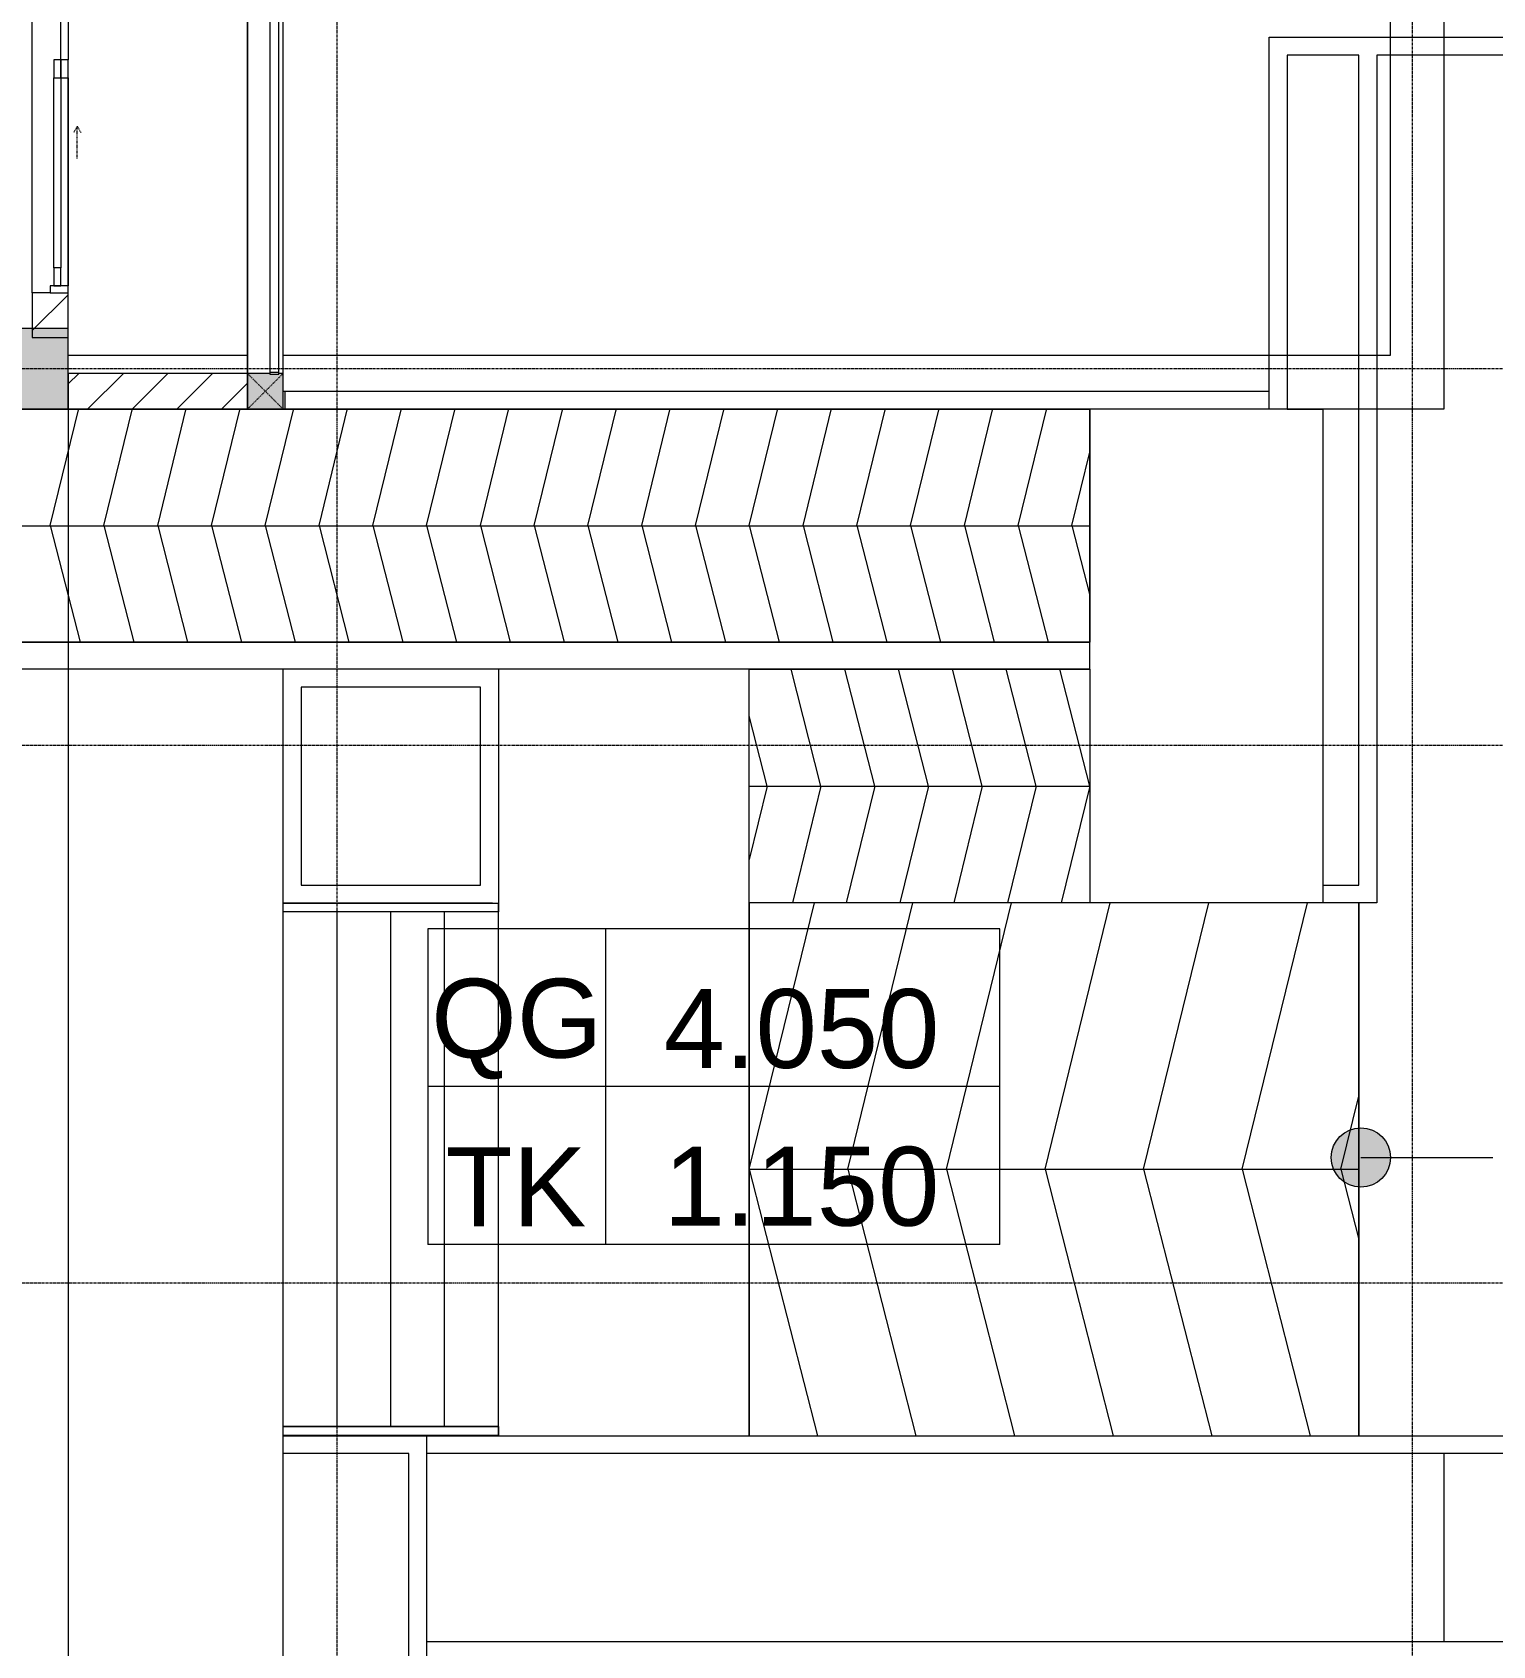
# Model space of a CAD drawing. Header units: millimetres. Extents: x -24439 to 198341, y -52871 to 149926.
# Drawn here: x 53253 to 61400, y 46415 to 55414 of the extents above; entities that cross this region are included whole.
import ezdxf

# ---------------------------------------------------------------- set-up
doc = ezdxf.new("R2010")
doc.units = ezdxf.units.MM
doc.linetypes.add('Dash', pattern=[6, 3, -3])
doc.linetypes.add('Grid Line', pattern=[22.225, 12.7, -3.175, 3.175, -3.175])
for name, color, linetype, lineweight in [('0-1', 7, 'Continuous', 5), ('A-ANNO-NOTE', 131, 'Continuous', 9), ('A-DETL-THIN', 151, 'Continuous', 9), ('A-DOOR', 31, 'Continuous', 9), ('A-DOOR-FRAM', 31, 'Continuous', 9), ('A-DOOR-HDLN', 31, 'Dash', 9), ('A-FLOR', 192, 'Continuous', 9), ('A-FLOR-1', 9, 'Continuous', 9), ('A-FLOR-HRAL', 11, 'Continuous', 9), ('A-WALL', 113, 'Continuous', 9), ('A-WALL-3', 113, 'Continuous', 18), ('A-WALL-PATT-3', 111, 'Continuous', 9), ('G-IMPT', 8, 'Continuous', 9), ('M-EQPM', 50, 'Continuous', 9), ('S-BEAM-1', 9, 'Continuous', 9), ('S-COLS', 52, 'Continuous', 9), ('S-COLS-1', 254, 'Continuous', 5), ('S-COLS-2', 253, 'Continuous', 18), ('S-COLS-4', 52, 'Continuous', 18), ('S-COLS-5', 52, 'Dash', 9), ('S-COLS-HDLN', 52, 'Dash', 9), ('S-GRID-1', 1, 'Grid Line', 9), ('S-STRS', 31, 'Continuous', 9)]:
    doc.layers.add(name, color=color, linetype=linetype, lineweight=lineweight)
doc.styles.add('Arial_6', font='arial_0.ttf', dxfattribs={"height": 2})
doc.styles.add('Arial_7', font='arial_0.ttf', dxfattribs={"height": 440})
pattern_1 = [(45, (0, 0), (-124.4508, 124.4508), [])]

# ---------------------------------------------------------------- blocks, each defined once
blk = doc.blocks.new('NCV_TKTC_KET CAU_rvt-1-TKCS_MB ĐỊNH VỊ CAO ĐỘ THIẾT KẾ')
at = {"layer": 'S-COLS-1'}
blk.add_hatch(color=256, dxfattribs=at).paths.add_polyline_path([(53452.6, 53311.9), (53452.6, 53761.9), (52602.6, 53761.9), (52602.6, 53311.9)])
at = {"layer": 'A-FLOR-1'}
blk.add_line((53452.6, 53511.9), (53452.6, 53711.9), dxfattribs=at)
at = {"layer": 'S-BEAM-1'}
for p, q in [((54452.6, 56633.3), (54452.6, 53511.9)), ((54652.6, 53311.9), (54652.6, 56633.3))]:
    blk.add_line(p, q, dxfattribs=at)
at = {"layer": 'S-COLS-2'}
for p, q in [((53452.6, 53761.9), (52602.6, 53761.9)), ((53452.6, 53311.9), (53452.6, 53761.9)), ((52602.6, 53311.9), (53452.6, 53311.9))]:
    blk.add_line(p, q, dxfattribs=at)
blk = doc.blocks.new('NCV_TKTC_TANG 1_rvt-1-TKCS_MB ĐỊNH VỊ CAO ĐỘ THIẾT KẾ')
at = {"layer": 'A-FLOR-1'}
for p, q in [((54452.6, 53511.9), (54452.6, 56633.3)), ((53252.6, 53960.3), (53252.6, 56460.3)), ((53452.5, 54000.3), (53452.5, 55160.7))]:
    blk.add_line(p, q, dxfattribs=at)
blk = doc.blocks.new('DEG_02-DEG_03 - DEG_02-2500x2400mm-CỬA ĐI 02 CÁNH TRƯỢT-625766-TKCS_MB ĐỊNH VỊ CAO ĐỘ THIẾT KẾ')
at = {"layer": 'A-DOOR'}
for p, q in [((-1110, 100), (-1210, 100)), ((-1210, 100), (-1210, 60)), ((-1110, 60), (-1110, 100)), ((-1110, 100), (-50, 100)), ((50, 100), (-50, 100)), ((-50, 100), (-50, 60)), ((50, 60), (50, 100)), ((-1210, 60), (-1110, 60)), ((-50, 60), (-1110, 60)), ((50, 60), (-50, 60)), ((-50, 60), (-50, 20)), ((-50, 60), (50, 60)), ((-50, 20), (50, 20)), ((50, 20), (50, 60)), ((50, 60), (1110, 60)), ((1110, 20), (50, 20)), ((1210, 60), (1110, 60)), ((1110, 60), (1110, 20)), ((1110, 20), (1210, 20)), ((1210, 20), (1210, 60))]:
    blk.add_line(p, q, dxfattribs=at)
at = {"layer": 'A-DOOR-FRAM'}
for p, q in [((-1210, 100), (-1250, 100)), ((-1250, 100), (-1250, 0)), ((-1210, 0), (-1210, 100)), ((1250, 100), (1210, 100)), ((1210, 100), (1210, 0)), ((1250, 0), (1250, 100)), ((-1250, 0), (-1210, 0)), ((1210, 0), (1250, 0))]:
    blk.add_line(p, q, dxfattribs=at)
at = {"layer": 'A-DOOR-HDLN'}
for p, q in [((-500.4, 151.1), (-320.4, 151.1)), ((-320.4, 151.1), (-355, 171.1)), ((-320.4, 151.1), (-355, 131.1)), ((320.4, 151.1), (355, 171.1)), ((320.4, 151.1), (355, 131.1)), ((500.4, 151.1), (320.4, 151.1))]:
    blk.add_line(p, q, dxfattribs=at)
blk = doc.blocks.new('Railing - 50 x 10mm-1251311-TKCS_MB ĐỊNH VỊ CAO ĐỘ THIẾT KẾ')
at = {"layer": 'A-FLOR-HRAL'}
for p, q in [((25, 5), (-25, 5)), ((-25, 5), (-25, -5)), ((25, -5), (25, 5)), ((-25, -5), (25, -5))]:
    blk.add_line(p, q, dxfattribs=at)
blk = doc.blocks.new('Railing - Railing-1598497-TKCS_MB ĐỊNH VỊ CAO ĐỘ THIẾT KẾ')
at = {"layer": 'A-FLOR-HRAL'}
for p, q in [((54578.6, 56630.3), (54578.6, 53516.9)), ((54628.6, 53516.9), (54628.6, 56630.3))]:
    blk.add_line(p, q, dxfattribs=at)
for p in [(54603.6, 56635.3), (54603.6, 53511.9)]:
    blk.add_blockref('Railing - 50 x 10mm-1251311-TKCS_MB ĐỊNH VỊ CAO ĐỘ THIẾT KẾ', p)
blk = doc.blocks.new('TKTC_NAP THAM BE NUOC NGAM_260130 - TKTC_XREF_260130_NAP THAM BE NUOC NGAM_dwg-4013458-TKCS_MB ĐỊNH VỊ CAO ĐỘ THIẾT KẾ')
at = {"layer": 'G-IMPT'}
for p, q in [((-149709, 149578), (-149709, 150738)), ((-149709, 149578), (-149709, 150738)), ((-142334, 149189.7), (-148509, 149189.7)), ((-149709, 148889.7), (-149709, 140114.7))]:
    blk.add_line(p, q, dxfattribs=at)
at = {"layer": 'G-IMPT', "flags": 128}
for points in [[(-149709, 153614.7), (-142334, 153614.7), (-142334, 149189.7), (-148509, 149189.7)], [(-149709, 153614.7), (-142334, 153614.7), (-142334, 149189.7)], [(-135209, 141315.1), (-135209, 153614.7), (-142034, 153614.7), (-142034, 148889.7), (-148509, 148889.7)], [(-148709, 149189.7), (-149709, 149189.7), (-149709, 149289.7)], [(-148709, 149189.7), (-149709, 149189.7), (-149709, 149289.7)]]:
    blk.add_lwpolyline(points, dxfattribs=at)
blk = doc.blocks.new('TKTC_NAP THAM BE NUOC NGAM_260130 - NẮP THĂM BỂ NƯỚC NGẦM-2336355-TKCS_MB ĐỊNH VỊ CAO ĐỘ THIẾT KẾ')
blk.add_blockref('TKTC_NAP THAM BE NUOC NGAM_260130 - TKTC_XREF_260130_NAP THAM BE NUOC NGAM_dwg-4013458-TKCS_MB ĐỊNH VỊ CAO ĐỘ THIẾT KẾ', (150009, -139814.7))
blk = doc.blocks.new('Top Rail Type - Top Rail_Internal_-2412085-TKCS_MB ĐỊNH VỊ CAO ĐỘ THIẾT KẾ')
at = {"layer": 'A-FLOR-HRAL'}
for p, q in [((54652.6, 47586.7), (54652.6, 47636.7)), ((54652.6, 47636.7), (55852.6, 47636.7)), ((55852.6, 47636.7), (55852.6, 47586.7)), ((55852.6, 47586.7), (54652.6, 47586.7))]:
    blk.add_line(p, q, dxfattribs=at)
blk = doc.blocks.new('Top Rail Type - Top Rail_Internal_-V295-TKCS_MB ĐỊNH VỊ CAO ĐỘ THIẾT KẾ')
at = {"layer": 'A-FLOR-HRAL'}
for p, q in [((54652.6, 47586.7), (54652.6, 47636.7)), ((55852.6, 47636.7), (54652.6, 47636.7)), ((55852.6, 47586.7), (55852.6, 47636.7)), ((55852.6, 47586.7), (54652.6, 47586.7))]:
    blk.add_line(p, q, dxfattribs=at)
blk = doc.blocks.new('Top Rail Type - Top Rail_Internal_-2412096-TKCS_MB ĐỊNH VỊ CAO ĐỘ THIẾT KẾ')
at = {"layer": 'A-FLOR-HRAL'}
for p, q in [((54652.6, 50507.5), (54652.6, 50557.5)), ((54652.6, 50557.5), (55819.3, 50557.5)), ((55852.6, 50507.5), (54652.6, 50507.5)), ((55852.6, 50557.5), (55852.6, 50507.5))]:
    blk.add_line(p, q, dxfattribs=at)
blk = doc.blocks.new('Top Rail Type - Top Rail_Internal_-V296-TKCS_MB ĐỊNH VỊ CAO ĐỘ THIẾT KẾ')
at = {"layer": 'A-FLOR-HRAL'}
for p, q in [((54652.6, 50507.5), (54652.6, 50557.5)), ((55819.3, 50557.5), (54652.6, 50557.5)), ((55852.6, 50507.5), (54652.6, 50507.5)), ((55852.6, 50507.5), (55852.6, 50557.5))]:
    blk.add_line(p, q, dxfattribs=at)
blk = doc.blocks.new('G1_SOF - BO TRU - 200x200-3050151-TKCS_MB ĐỊNH VỊ CAO ĐỘ THIẾT KẾ')
at = {"layer": 'S-COLS-HDLN'}
for p, q in [((-100, 100), (100, -100)), ((100, 100), (-100, -100))]:
    blk.add_line(p, q, dxfattribs=at)
blk = doc.blocks.new('GHI CHU CAO DO THIET KE - GHI CHÚ CAO ĐỘ THIẾT KẾ-1513209-TKCS_MB ĐỊNH VỊ CAO ĐỘ THIẾT KẾ')
at = {"layer": 'A-ANNO-NOTE'}
for p, q in [((0, 8), (0, 0)), ((14.5, 8), (0, 8)), ((4.5, 8), (4.5, 0)), ((14.5, 0), (14.5, 8)), ((14.5, 4), (0, 4)), ((14.5, 0), (0, 0))]:
    blk.add_line(p, q, dxfattribs=at)
at = {"layer": 'A-ANNO-NOTE', "char_height": 2, "attachment_point": 5, "line_spacing_factor": 0.936439, "style": 'Arial_6'}
for s, insert, width in [('\\pt0.5,1,1.5,2,2.5,3,3.5,4,4.5,5,5.5,6,6.5,7,7.5,8,8.5,9,9.5,10,10.5,11,11.5,12,12.5,13,13.5,14,14.5,15,15.5,16;QG', (2.255, 5.459), 4.63), ('\\pt0.5,1,1.5,2,2.5,3,3.5,4,4.5,5,5.5,6,6.5,7,7.5,8,8.5,9,9.5,10,10.5,11,11.5,12,12.5,13,13.5,14,14.5,15,15.5,16;TK', (2.229, 1.459), 4.5)]:
    blk.add_mtext(s, dxfattribs=dict(at, insert=insert, width=width))

msp = doc.modelspace()

# ---------------------------------------------------------------- hatches: boundary and pattern name
at = {"layer": 'A-ANNO-NOTE'}
h = msp.add_hatch(color=256, dxfattribs=at)
edge = h.paths.add_edge_path()
edge.add_arc((60664.4, 49138), 165, 0, 360)
at = {"layer": 'A-WALL-PATT-3'}
h = msp.add_hatch(dxfattribs=at)
h.set_pattern_fill('FP_1', color=256, style=0, pattern_type=2)
h.set_pattern_definition(pattern_1)
h.paths.add_polyline_path([(53452.6, 53711.9), (53452.6, 53960.3), (53252.6, 53960.3), (53252.6, 53711.9), (53352.6, 53711.9)])
h.paths.add_polyline_path([(53252.6, 56460.3), (53452.6, 56460.3), (53452.6, 56631.9), (53252.6, 56631.9)])
h = msp.add_hatch(dxfattribs=at)
h.set_pattern_fill('FP_1', color=256, style=0, pattern_type=2)
h.set_pattern_definition(pattern_1)
h.paths.add_polyline_path([(53452.6, 53311.9), (54452.6, 53311.9), (54452.6, 53511.9), (53452.6, 53511.9)])
at = {"layer": 'S-COLS-1'}
msp.add_hatch(color=256, dxfattribs=at).paths.add_polyline_path([(54628.6, 53311.9), (54652.6, 53311.9), (54652.6, 53511.9), (54628.6, 53511.9), (54628.6, 53506.9), (54578.6, 53506.9), (54578.6, 53511.9), (54452.6, 53511.9), (54452.6, 53311.9), (54578.6, 53311.9)])

# ---------------------------------------------------------------- linework, layer by layer
at = {"layer": 'A-ANNO-NOTE'}
msp.add_line((60664.4, 49138), (61400, 49138), dxfattribs=at)
msp.add_circle((60664.4, 49138), 165, dxfattribs=at)
at = {"layer": 'A-DETL-THIN'}
for p, q in [((50352.5, 53311.9), (59152.5, 53311.9)), ((59152.5, 53311.9), (50352.5, 53311.9)), ((53352.5, 52663.9), (53511.8, 53315.9)), ((53652.5, 52663.9), (53811.8, 53315.9)), ((53952.5, 52663.9), (54111.8, 53315.9)), ((54252.5, 52663.9), (54411.8, 53315.9)), ((54552.5, 52663.9), (54711.8, 53315.9)), ((54852.5, 52663.9), (55011.8, 53315.9)), ((55152.5, 52663.9), (55311.8, 53315.9)), ((55452.5, 52663.9), (55611.8, 53315.9)), ((55752.5, 52663.9), (55911.8, 53315.9)), ((56052.5, 52663.9), (56211.8, 53315.9)), ((56352.5, 52663.9), (56511.8, 53315.9)), ((56652.5, 52663.9), (56811.8, 53315.9)), ((56952.5, 52663.9), (57111.8, 53315.9)), ((57252.5, 52663.9), (57411.8, 53315.9)), ((57552.5, 52663.9), (57711.8, 53315.9)), ((57852.5, 52663.9), (58011.8, 53315.9)), ((58152.5, 52663.9), (58311.8, 53315.9)), ((58452.5, 52663.9), (58611.8, 53315.9)), ((58752.5, 52663.9), (58911.8, 53315.9)), ((59152.5, 53311.9), (59152.5, 52011.9)), ((59152.5, 52011.9), (59152.5, 53311.9)), ((59052.5, 52663.9), (59152.5, 53073.1)), ((50352.5, 52661.9), (59152.5, 52661.9)), ((53352.5, 52663.9), (53519.2, 52011.9)), ((53652.5, 52663.9), (53819.2, 52011.9)), ((53952.5, 52663.9), (54119.2, 52011.9)), ((54252.5, 52663.9), (54419.2, 52011.9)), ((54552.5, 52663.9), (54719.2, 52011.9)), ((54852.5, 52663.9), (55019.2, 52011.9)), ((55152.5, 52663.9), (55319.2, 52011.9)), ((55452.5, 52663.9), (55619.2, 52011.9)), ((55752.5, 52663.9), (55919.2, 52011.9)), ((56052.5, 52663.9), (56219.2, 52011.9)), ((56352.5, 52663.9), (56519.2, 52011.9)), ((56652.5, 52663.9), (56819.2, 52011.9)), ((56952.5, 52663.9), (57119.2, 52011.9)), ((57252.5, 52663.9), (57419.2, 52011.9)), ((57552.5, 52663.9), (57719.2, 52011.9)), ((57852.5, 52663.9), (58019.2, 52011.9)), ((58152.5, 52663.9), (58319.2, 52011.9)), ((58452.5, 52663.9), (58619.2, 52011.9)), ((58752.5, 52663.9), (58919.2, 52011.9)), ((59052.5, 52663.9), (59152.5, 52272.7)), ((59152.5, 52011.9), (50352.5, 52011.9)), ((50352.5, 52011.9), (59152.5, 52011.9)), ((57252.6, 51861.9), (59152.5, 51861.9)), ((57252.6, 50557.9), (57252.6, 51861.9)), ((57652.5, 51209.9), (57485.8, 51861.9)), ((57952.5, 51209.9), (57785.8, 51861.9)), ((58252.5, 51209.9), (58085.8, 51861.9)), ((58552.5, 51209.9), (58385.8, 51861.9)), ((58852.5, 51209.9), (58685.8, 51861.9)), ((59152.5, 51209.9), (58985.8, 51861.9)), ((59152.5, 51861.9), (59152.5, 50557.9)), ((57352.5, 51209.9), (57252.6, 51600.9)), ((57252.6, 51209.9), (59152.5, 51209.9)), ((57352.5, 51209.9), (57252.6, 50801)), ((57652.5, 51209.9), (57493.1, 50557.9)), ((57952.5, 51209.9), (57793.1, 50557.9)), ((58252.5, 51209.9), (58093.1, 50557.9)), ((58552.5, 51209.9), (58393.1, 50557.9)), ((58852.5, 51209.9), (58693.1, 50557.9)), ((59152.5, 51209.9), (58993.1, 50557.9)), ((57252.6, 49072.1), (57615.8, 50557.9)), ((60652.6, 50557.9), (57252.6, 50557.9)), ((57252.6, 50557.9), (57252.6, 47586.3)), ((59152.5, 50557.9), (57252.6, 50557.9)), ((57802.6, 49072.1), (58165.8, 50557.9)), ((58352.6, 49072.1), (58715.8, 50557.9)), ((58902.6, 49072.1), (59265.8, 50557.9)), ((59452.6, 49072.1), (59815.8, 50557.9)), ((60002.6, 49072.1), (60365.8, 50557.9)), ((60652.6, 47586.3), (60652.6, 50557.9)), ((60552.6, 49072.1), (60652.6, 49481)), ((57252.6, 49072.1), (57632.4, 47586.3)), ((57252.6, 49072.1), (60652.6, 49072.1)), ((57802.6, 49072.1), (58182.4, 47586.3)), ((58352.6, 49072.1), (58732.4, 47586.3)), ((58902.6, 49072.1), (59282.4, 47586.3)), ((59452.6, 49072.1), (59832.4, 47586.3)), ((60002.6, 49072.1), (60382.4, 47586.3)), ((60552.6, 49072.1), (60652.6, 48681.2)), ((57252.6, 47586.3), (60652.6, 47586.3))]:
    msp.add_line(p, q, dxfattribs=at)
at = {"layer": 'A-FLOR'}
for p, q in [((54652.6, 53411.9), (54662.6, 53411.9)), ((54652.6, 53311.9), (54662.6, 53311.9)), ((60252.5, 53311.9), (60452.5, 53311.9)), ((60452.5, 53311.9), (60452.5, 50657.9)), ((57252.6, 47586.3), (57252.6, 51861.9)), ((57252.6, 50557.9), (57252.6, 51861.9)), ((54652.6, 47636.7), (54652.6, 50507.5)), ((60452.5, 50557.9), (57252.6, 50557.9)), ((60652.6, 50557.9), (60652.6, 47586.3)), ((60652.6, 47586.3), (60652.6, 50557.9)), ((54652.6, 45836.9), (54652.6, 47586.7)), ((61127.6, 47486.3), (61127.6, 46437.4))]:
    msp.add_line(p, q, dxfattribs=at)
at = {"layer": 'A-WALL'}
for p, q in [((53252.6, 53960.3), (53252.6, 56460.3)), ((60152.5, 55386.3), (62152.6, 55386.3)), ((60152.5, 53311.9), (60152.5, 55386.3)), ((60652.6, 55286.3), (60252.5, 55286.3)), ((60252.5, 55286.3), (60252.5, 53311.9)), ((60652.6, 50657.9), (60652.6, 55286.3)), ((62152.6, 55286.3), (60752.6, 55286.3)), ((60752.6, 55286.3), (60752.6, 50557.9)), ((53452.6, 55160.3), (53452.6, 54000.3)), ((54452.6, 53311.9), (54452.6, 53511.9)), ((54662.6, 53411.9), (60152.5, 53411.9)), ((54662.6, 53311.9), (54662.6, 53411.9)), ((60252.5, 53311.9), (54662.6, 53311.9)), ((50352.5, 52011.9), (59152.5, 52011.9)), ((59152.5, 51861.9), (59152.5, 52011.9)), ((59152.5, 51861.9), (50352.5, 51861.9)), ((54652.6, 50557.5), (54652.6, 51861.9)), ((55852.6, 51861.9), (55852.6, 50557.5)), ((55752.6, 51761.9), (54752.6, 51761.9)), ((54752.6, 51761.9), (54752.6, 50657.5)), ((55752.6, 50657.5), (55752.6, 51761.9)), ((54752.6, 50657.5), (55752.6, 50657.5)), ((60452.5, 50657.9), (60652.6, 50657.9)), ((60452.5, 50657.9), (60452.5, 50557.9)), ((55819.3, 50557.5), (55852.6, 50557.5)), ((60752.6, 50557.9), (60452.5, 50557.9)), ((54652.6, 47586.3), (75927.6, 47586.3)), ((55452.6, 47586.3), (55452.6, 45137.4)), ((55352.6, 47486.3), (54652.6, 47486.3)), ((55352.6, 45237.4), (55352.6, 47486.3)), ((75827.6, 47486.3), (55452.6, 47486.3)), ((55452.6, 46437.4), (75927.6, 46437.4))]:
    msp.add_line(p, q, dxfattribs=at)
at = {"layer": 'A-WALL-3'}
for p, q in [((53252.6, 53960.3), (53252.6, 53711.9)), ((53352.6, 53960.3), (53252.6, 53960.3)), ((53452.6, 53711.9), (53452.6, 53960.3)), ((53252.6, 53711.9), (53452.6, 53711.9)), ((54452.6, 53511.9), (53452.6, 53511.9)), ((53452.6, 53511.9), (53452.6, 53311.9)), ((53452.6, 53311.9), (54452.6, 53311.9))]:
    msp.add_line(p, q, dxfattribs=at)
at = {"layer": 'S-COLS'}
msp.add_line((54452.6, 53511.9), (54452.6, 53311.9), dxfattribs=at)
at = {"layer": 'S-COLS-4'}
for p, q in [((54578.6, 53511.9), (54452.6, 53511.9)), ((54652.6, 53511.9), (54628.6, 53511.9)), ((54652.6, 53311.9), (54652.6, 53511.9)), ((54452.6, 53311.9), (54652.6, 53311.9))]:
    msp.add_line(p, q, dxfattribs=at)
at = {"layer": 'S-GRID-1'}
for p, q in [((54952.6, 20960.6), (54952.6, 80482.7)), ((60952.6, 20960.6), (60952.6, 80482.7)), ((131551.8, 53536.9), (29351.8, 53536.9)), ((131551.8, 51436.9), (29351.8, 51436.9)), ((131551.8, 48436.9), (29351.8, 48436.9))]:
    msp.add_line(p, q, dxfattribs=at)
at = {"layer": 'S-STRS'}
for p, q in [((54652.6, 47636.7), (54652.6, 50507.5)), ((54952.6, 47636.7), (54952.6, 50507.5)), ((55252.6, 47636.7), (55252.6, 50507.5)), ((55552.6, 47636.7), (55552.6, 50507.5)), ((55852.6, 47636.7), (55852.6, 50507.5))]:
    msp.add_line(p, q, dxfattribs=at)

# ---------------------------------------------------------------- block references
at = {"layer": '0-1'}
for name in ['NCV_TKTC_KET CAU_rvt-1-TKCS_MB ĐỊNH VỊ CAO ĐỘ THIẾT KẾ', 'NCV_TKTC_TANG 1_rvt-1-TKCS_MB ĐỊNH VỊ CAO ĐỘ THIẾT KẾ']:
    msp.add_blockref(name, (0, 0), dxfattribs=at)
at = {"layer": 'A-ANNO-NOTE', "xscale": 220, "yscale": 220, "zscale": 220}
msp.add_blockref('GHI CHU CAO DO THIET KE - GHI CHÚ CAO ĐỘ THIẾT KẾ-1513209-TKCS_MB ĐỊNH VỊ CAO ĐỘ THIẾT KẾ', (55459.5, 48653.5), dxfattribs=at)
at = {"layer": 'A-DOOR', "rotation": 269.9999999999999}
msp.add_blockref('DEG_02-DEG_03 - DEG_02-2500x2400mm-CỬA ĐI 02 CÁNH TRƯỢT-625766-TKCS_MB ĐỊNH VỊ CAO ĐỘ THIẾT KẾ', (53352.6, 55210.3), dxfattribs=at)
at = {"layer": 'A-FLOR-HRAL'}
for name in ['Railing - Railing-1598497-TKCS_MB ĐỊNH VỊ CAO ĐỘ THIẾT KẾ', 'Top Rail Type - Top Rail_Internal_-2412096-TKCS_MB ĐỊNH VỊ CAO ĐỘ THIẾT KẾ', 'Top Rail Type - Top Rail_Internal_-V296-TKCS_MB ĐỊNH VỊ CAO ĐỘ THIẾT KẾ', 'Top Rail Type - Top Rail_Internal_-2412085-TKCS_MB ĐỊNH VỊ CAO ĐỘ THIẾT KẾ', 'Top Rail Type - Top Rail_Internal_-V295-TKCS_MB ĐỊNH VỊ CAO ĐỘ THIẾT KẾ']:
    msp.add_blockref(name, (0, 0), dxfattribs=at)
at = {"layer": 'M-EQPM'}
msp.add_blockref('TKTC_NAP THAM BE NUOC NGAM_260130 - NẮP THĂM BỂ NƯỚC NGẦM-2336355-TKCS_MB ĐỊNH VỊ CAO ĐỘ THIẾT KẾ', (53152.6, 44236.9), dxfattribs=at)
at = {"layer": 'S-COLS-5'}
msp.add_blockref('G1_SOF - BO TRU - 200x200-3050151-TKCS_MB ĐỊNH VỊ CAO ĐỘ THIẾT KẾ', (54552.6, 53411.9), dxfattribs=at)

# ---------------------------------------------------------------- texts
at = {"layer": 'A-ANNO-NOTE', "char_height": 440, "width": 1586.2, "attachment_point": 5, "line_spacing_factor": 0.936439, "style": 'Arial_7'}
for s, insert in [('\\pt2794,5588,8382,11176,13970,16764,19558,22352,25146,27940,30734,33528,36322,39116,41910,44704,47498,50292,53086,55880,58674,61468,64262,67056,69850,72644,75438,78232,81026,83820,86614,89408;4.050', (57544.2, 49854.4)), ('\\pt2794,5588,8382,11176,13970,16764,19558,22352,25146,27940,30734,33528,36322,39116,41910,44704,47498,50292,53086,55880,58674,61468,64262,67056,69850,72644,75438,78232,81026,83820,86614,89408;1.150', (57544.2, 48974.4))]:
    msp.add_mtext(s, dxfattribs=dict(at, insert=insert))

doc.saveas('drawing.dxf')
